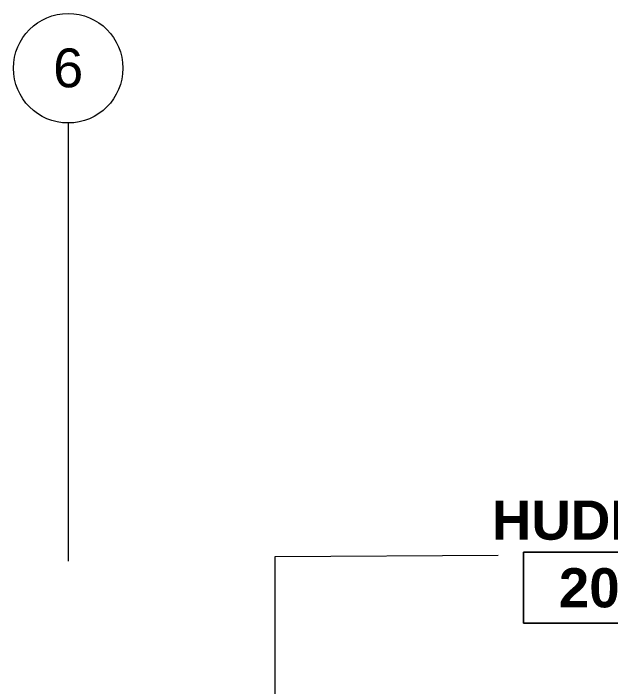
# Model space of a CAD drawing. Header units: inches. Extents: x 389 to 3083, y 11893 to 13691.
# Drawn here: x 1868.1 to 1999.1, y 13543.4 to 13691 of the extents above; entities that cross this region are included whole.
import ezdxf

# ---------------------------------------------------------------- set-up
doc = ezdxf.new("R2010")
doc.units = ezdxf.units.IN
doc.header["$MEASUREMENT"] = 0
for name, color, linetype, lineweight in [('X2$0$A-AREA-IDEN', 2, 'Continuous', 9), ('X2$0$S-GRID', 1, 'Continuous', 9), ('X2$0$S-GRID-IDEN', 1, 'Continuous', 9)]:
    doc.layers.add(name, color=color, linetype=linetype, lineweight=lineweight)
doc.styles.add('X2$0$Swis721 Lt BT', font='swissl.ttf', dxfattribs={"height": 8.514638})
doc.styles.add('X2$0$Swis721 Lt BT_B', font='', dxfattribs={"height": 8.583975})
doc.styles.get('X2$0$Swis721 Lt BT_B').set_extended_font_data('Swis721 Lt BT', bold=True)

# ---------------------------------------------------------------- blocks, each defined once
blk = doc.blocks.new('X2$0$Grid - Grid Head - Circle-50561-FIRST FLOOR')
at = {"layer": 'X2$0$S-GRID-IDEN'}
blk.add_circle((0, 0), 0.125, dxfattribs=at)
blk = doc.blocks.new('X2$0$Room Tag - Room Name and Number-3379422-FIRST FLOOR')
at = {"layer": 'X2$0$A-AREA-IDEN'}
for p, q in [((-0.1881, -0.1636), (-0.1881, -0.0018)), ((-0.1881, -0.0018), (0.1869, -0.0018)), ((0.1869, -0.0018), (-0.1881, -0.0018)), ((-0.1881, -0.0018), (-0.1881, -0.1636)), ((0.1869, -0.0018), (0.1869, -0.1636)), ((0.1869, -0.1636), (0.1869, -0.0018)), ((0.1869, -0.1636), (-0.1881, -0.1636)), ((-0.1881, -0.1636), (0.1869, -0.1636))]:
    blk.add_line(p, q, dxfattribs=at)

msp = doc.modelspace()

# ---------------------------------------------------------------- linework, layer by layer
at = {"layer": 'X2$0$A-AREA-IDEN'}
for p, q in [((1925.52, 13571.93), (1974.44, 13572.22)), ((1925.52, 13483.37), (1925.52, 13571.93))]:
    msp.add_line(p, q, dxfattribs=at)
at = {"layer": 'X2$0$S-GRID'}
msp.add_line((1880.13, 13666.96), (1880.13, 13570.96), dxfattribs=at)

# ---------------------------------------------------------------- block references
at = {"layer": 'X2$0$A-AREA-IDEN', "xscale": 95.99999999999994, "yscale": 95.99999999999994, "zscale": 95.99999999999994}
msp.add_blockref('X2$0$Room Tag - Room Name and Number-3379422-FIRST FLOOR', (1998, 13573.08), dxfattribs=at)
at = {"layer": 'X2$0$S-GRID-IDEN', "xscale": 95.99999999999994, "yscale": 95.99999999999994, "zscale": 95.99999999999994, "rotation": 180}
msp.add_blockref('X2$0$Grid - Grid Head - Circle-50561-FIRST FLOOR', (1880.13, 13678.96), dxfattribs=at)

# ---------------------------------------------------------------- texts
at = {"layer": 'X2$0$A-AREA-IDEN', "char_height": 8.584, "attachment_point": 2, "line_spacing_factor": 0.998538, "style": 'X2$0$Swis721 Lt BT_B'}
for s, insert, width in [('HUDDLE', (1998.02, 13584.22), 56.592), ('203', (1997.73, 13569.39), 23.004)]:
    msp.add_mtext(s, dxfattribs=dict(at, insert=insert, width=width))

# ---------------------------------------------------------------- next in the draw order: texts
at = {"layer": 'X2$0$S-GRID-IDEN', "insert": (1880.13, 13683.29), "char_height": 8.51, "width": 7.56, "attachment_point": 2, "line_spacing_factor": 1.00667, "style": 'X2$0$Swis721 Lt BT', "bg_fill": 3, "box_fill_scale": 1.25, "bg_fill_color": 0, "bg_fill_transparency": 0}
msp.add_mtext('6', dxfattribs=at)

doc.saveas('drawing.dxf')
